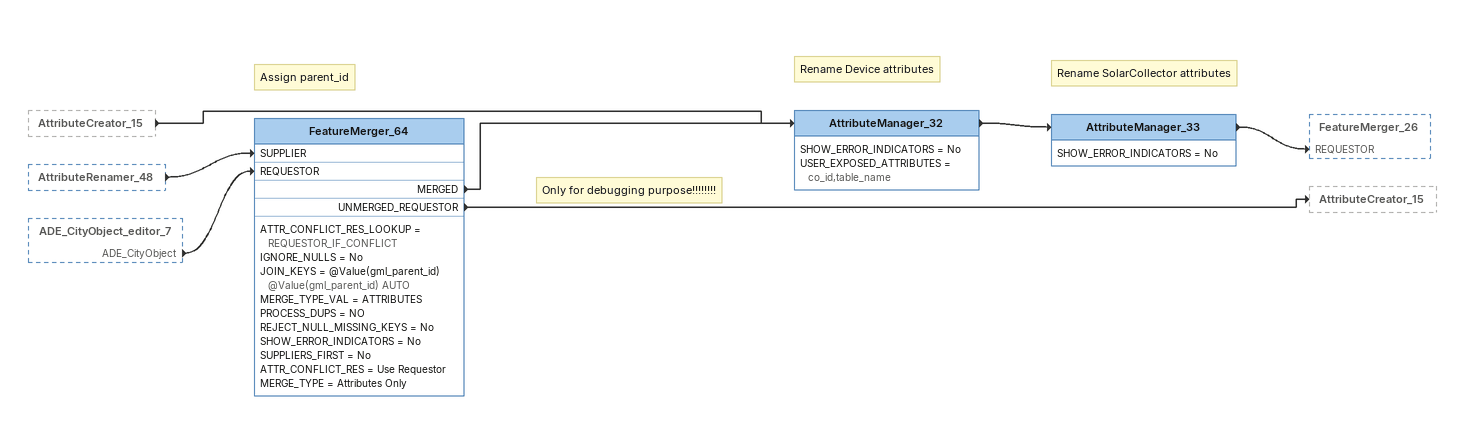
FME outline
AttributeCreator_15 [outside]
    -> AttributeManager_32
AttributeRenamer_48 [outside]
    -> FeatureMerger_64 [SUPPLIER]
ADE_CityObject_editor_7 [outside]
    ADE_CityObject -> FeatureMerger_64 [REQUESTOR]
Note: Assign parent_id
Note: Only for debugging purpose!!!!!!!!
FeatureMerger_64
    ATTR_CONFLICT_RES_LOOKUP = REQUESTOR_IF_CONFLICT
    IGNORE_NULLS = No
    JOIN_KEYS = @Value(gml_parent_id) @Value(gml_parent_id) AUTO
    MERGE_TYPE_VAL = ATTRIBUTES
    PROCESS_DUPS = NO
    REJECT_NULL_MISSING_KEYS = No
    SHOW_ERROR_INDICATORS = No
    SUPPLIERS_FIRST = No
    ATTR_CONFLICT_RES = Use Requestor
    MERGE_TYPE = Attributes Only
    MERGED -> AttributeManager_32
    UNMERGED_REQUESTOR -> AttributeCreator_15
Note: Rename Device attributes
AttributeManager_32
    SHOW_ERROR_INDICATORS = No
    USER_EXPOSED_ATTRIBUTES = co_id,table_name
    -> AttributeManager_33
Note: Rename SolarCollector attributes
AttributeManager_33
    SHOW_ERROR_INDICATORS = No
    -> FeatureMerger_26 [REQUESTOR]
